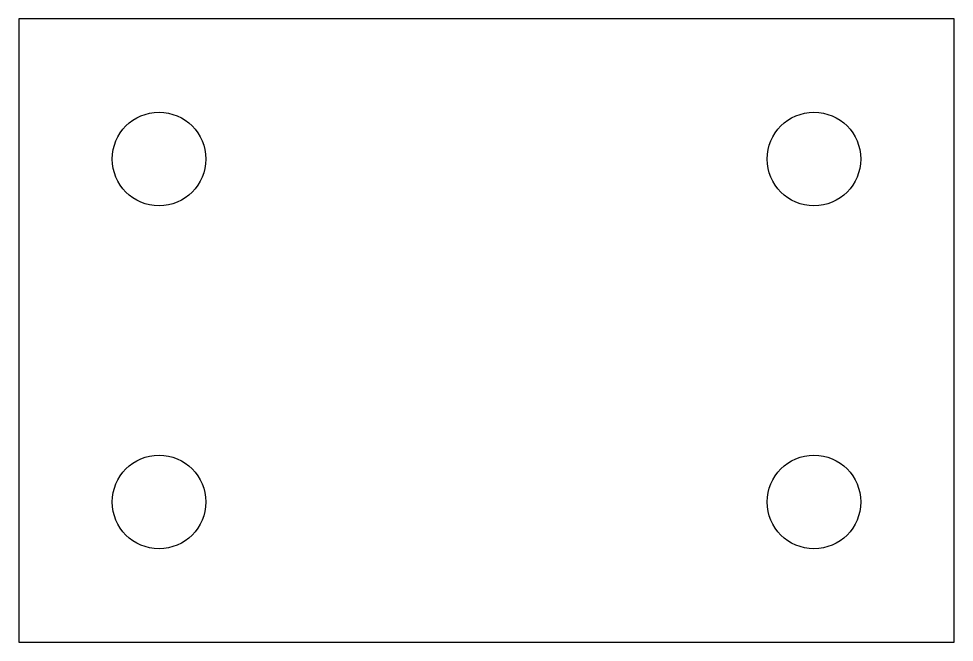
# Model space of a CAD drawing. Header units: millimetres. Extents: x 0 to 300, y 0 to 200.
import ezdxf

# ---------------------------------------------------------------- set-up
doc = ezdxf.new("R2010")
doc.units = ezdxf.units.MM
doc.layers.get('0').update_dxf_attribs({"linetype": 'CONTINUOUS'})

msp = doc.modelspace()

# ---------------------------------------------------------------- linework, layer by layer
msp.add_lwpolyline([(0, 0), (300, 0), (300, 200), (0, 200), (0, 0)])
for centre in [(45, 155), (255, 155), (45, 45), (255, 45)]:
    msp.add_circle(centre, 15)

doc.saveas('drawing.dxf')
